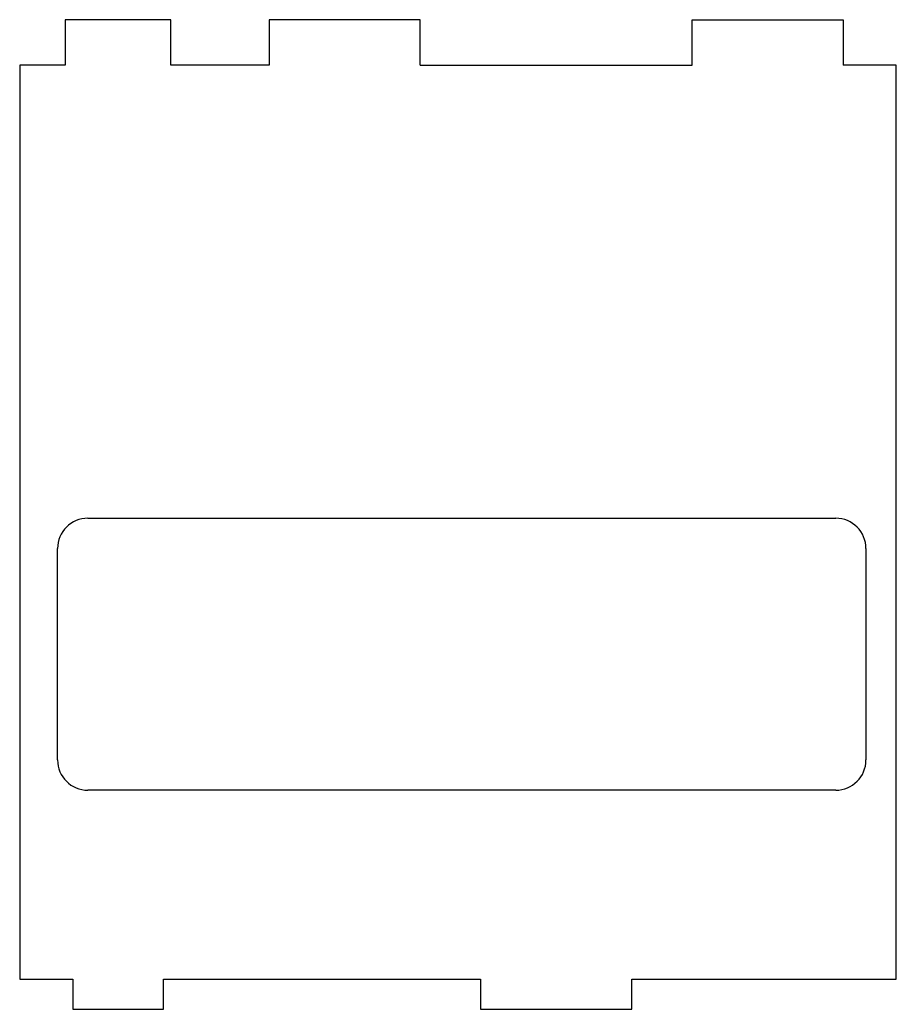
# Model space of a CAD drawing. Extents: x -74 to -16, y -49.5 to 16.
import ezdxf

# ---------------------------------------------------------------- set-up
doc = ezdxf.new("R2010")
doc.units = 0
doc.layers.get('0').update_dxf_attribs({"linetype": 'continuous'})

# ---------------------------------------------------------------- blocks, each defined once
blk = doc.blocks.new('FILLET005')
at = {"color": 0}
for p, q in [((-64, 16), (-71, 16)), ((-71, 16), (-71, 13)), ((-64, 13), (-64, 16)), ((-47.5, 16), (-57.5, 16)), ((-57.5, 16), (-57.5, 13)), ((-47.5, 13), (-47.5, 16)), ((-29.5, 16), (-19.5, 16)), ((-29.5, 13), (-29.5, 16)), ((-19.5, 16), (-19.5, 13)), ((-71, 13), (-74, 13)), ((-74, 13), (-74, -47.5)), ((-57.5, 13), (-64, 13)), ((-47.5, 13), (-29.5, 13)), ((-16, 13), (-19.5, 13)), ((-16, -47.5), (-16, 13)), ((-69.5, -17), (-20, -17)), ((-71.5, -33), (-71.5, -19)), ((-18, -19), (-18, -33)), ((-20, -35), (-69.5, -35)), ((-74, -47.5), (-70.5, -47.5)), ((-70.5, -47.5), (-70.5, -49.5)), ((-64.5, -49.5), (-64.5, -47.5)), ((-64.5, -47.5), (-43.5, -47.5)), ((-43.5, -47.5), (-43.5, -49.5)), ((-33.5, -49.5), (-33.5, -47.5)), ((-33.5, -47.5), (-16, -47.5)), ((-70.5, -49.5), (-64.5, -49.5)), ((-43.5, -49.5), (-33.5, -49.5))]:
    blk.add_line(p, q, dxfattribs=at)
for centre, start, end in [((-69.5, -19), 90, -180), ((-20, -19), 0, 90), ((-69.5, -33), -180, -90), ((-20, -33), -90, 0)]:
    blk.add_arc(centre, 2, start, end, dxfattribs=at)

msp = doc.modelspace()

# ---------------------------------------------------------------- block references
at = {"color": 0}
msp.add_blockref('FILLET005', (0, 0), dxfattribs=at)

doc.saveas('drawing.dxf')
